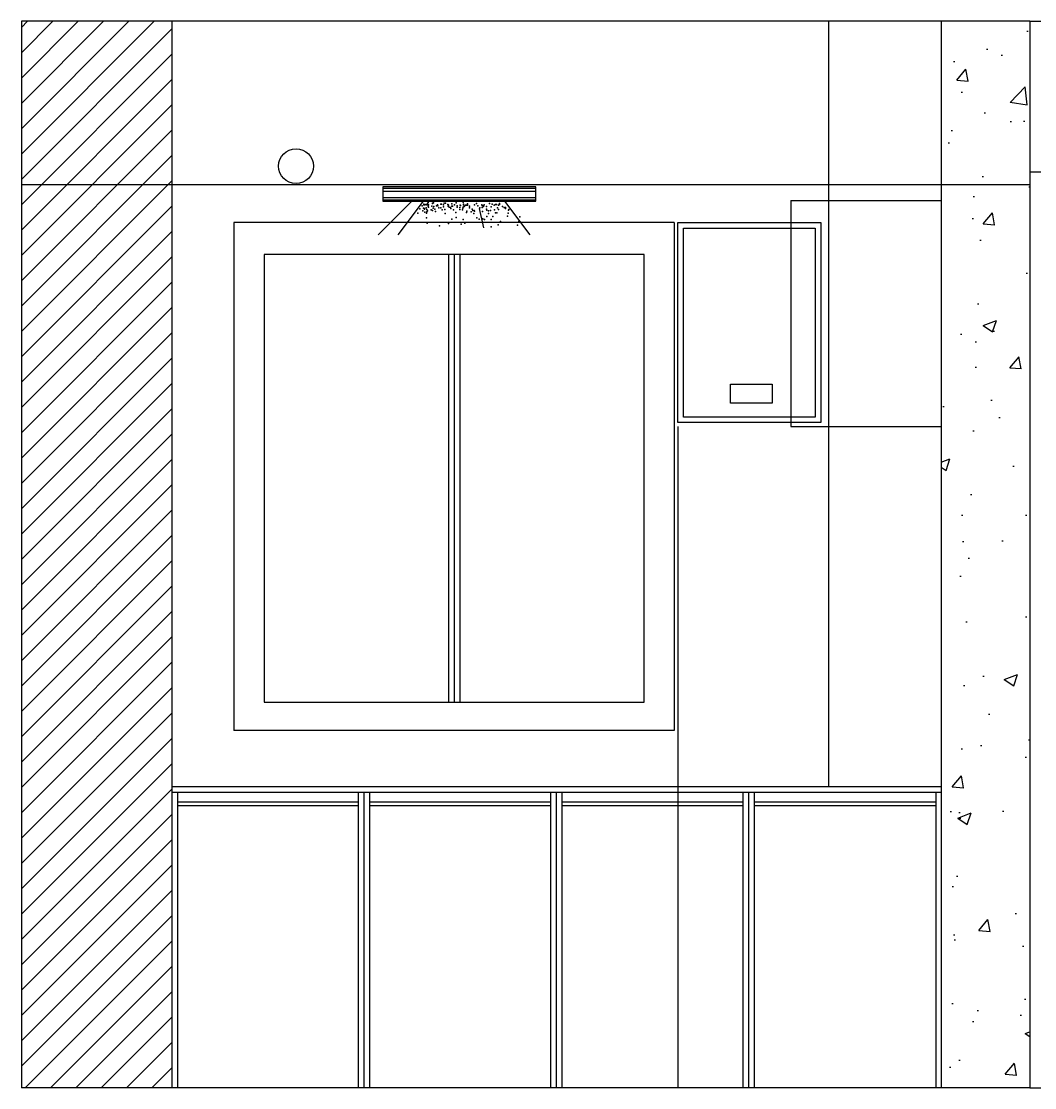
# Model space of a CAD drawing. Header units: millimetres. Extents: x -1666 to 220555, y -7114 to 28673.
# Drawn here: x 48314 to 51007, y 476 to 3311 of the extents above; entities that cross this region are included whole.
import ezdxf

# ---------------------------------------------------------------- set-up
doc = ezdxf.new("R2010")
doc.units = ezdxf.units.MM
doc.header["$LTSCALE"] = 80

# ---------------------------------------------------------------- blocks, each defined once
blk = doc.blocks.new('A$C7EF24B0E')
at = {"color": 4}
for p, q in [((419, 127), (12, 127)), ((12, 127), (12, 89)), ((419, 89), (419, 127)), ((12, 89), (419, 89))]:
    blk.add_line(p, q, dxfattribs=at)
at = {"color": 8}
for p, q in [((419, 122.4), (12, 122.4)), ((419, 114.5), (12, 114.5)), ((0, 0), (89, 89)), ((419, 97.6), (12, 97.6)), ((419, 92.2), (12, 92.2)), ((119.5, 89), (52, 0)), ((335.4, 89), (402.8, 0)), ((335.9, 88.4), (336.5, 89)), ((268.6, 69.8), (280.2, 18.6))]:
    blk.add_line(p, q, dxfattribs=at)
for p in [(132.5, 85.4), (225.5, 86.1), (105.3, 57.4), (110.6, 68.8), (116.7, 77.1), (118.2, 63.5), (120.4, 70.3), (121.2, 80.8), (121.2, 79.3), (122.7, 69.5), (122.7, 68), (123.5, 79.3), (124.2, 59.7), (126.5, 80.1), (127.3, 71), (128, 57.4), (128.8, 67.3), (129.5, 79.3), (129.5, 61.2), (131, 83.1), (131, 63.5), (132.5, 75.6), (133.3, 79.3), (133.3, 73.3), (140.9, 66.5), (142.4, 75.6), (143.9, 83.9), (143.9, 83.1), (143.9, 64.2), (146.2, 70.3), (146.9, 84.6), (147.7, 74.8), (150.7, 68), (152.2, 62), (154.5, 77.1), (157.5, 79.3), (158.2, 77.1), (161.3, 71), (166.6, 80.8), (166.6, 71.8), (168.1, 80.8), (170.3, 65.7), (173.4, 79.3), (173.4, 74), (175.6, 83.9), (177.1, 67.3), (178.7, 83.9), (184.7, 80.1), (185.5, 75.6), (187, 78.6), (188.5, 73.3), (192.3, 72.5), (193, 69.5), (196, 82.4), (196, 76.3), (197.6, 76.3), (199.8, 65.7), (202.8, 79.3), (202.8, 79.3), (206.6, 58.9), (207.4, 84.6), (209.7, 77.1), (209.7, 73.3), (216.5, 72.5), (216.5, 67.3), (218, 78.6), (218.7, 77.8), (224, 66.5), (224.8, 70.3), (225.5, 73.3), (226.3, 79.3), (227, 81.6), (228.6, 74.8), (229.3, 76.3), (232.3, 78.6), (234.6, 78.6), (234.6, 58.9), (235.4, 62.7), (236.9, 82.4), (236.9, 80.8), (236.9, 78.6), (242.2, 75.6), (242.9, 71.8), (246.7, 60.5), (249.7, 68), (251.2, 64.2), (255, 64.2), (255.8, 79.3), (255.8, 62.7), (261.1, 83.1), (264.8, 77.1), (270.1, 71.8), (275.4, 79.3), (276.2, 77.8), (276.2, 72.5), (276.9, 62), (280, 77.1), (280, 74.8), (281.5, 79.3), (287.5, 74.8), (287.5, 68), (288.3, 65), (292.8, 63.5), (295.8, 83.1), (298.1, 64.2), (300.4, 74), (302.6, 80.8), (307.9, 78.6), (308.7, 66.5), (311.7, 80.1), (311.7, 58.2), (314.7, 80.1), (315.5, 58.2), (317, 71), (319.3, 78.6), (319.3, 67.3), (322.3, 83.1), (322.3, 80.1), (330.6, 74.8), (334.4, 72.5), (338.2, 72.5), (338.2, 69.5), (345.7, 57.4), (346.5, 65), (347.2, 67.3), (128, 44.6), (130.3, 30.3), (177.9, 56.7), (187, 29.5), (196, 41.6), (207.4, 46.1), (225.5, 40.8), (230.1, 31), (254.3, 56.7), (261.8, 44.6), (268.6, 41.6), (275.4, 43.1), (278.4, 42.3), (282.2, 40.8), (288.3, 48.4), (292.8, 56.7), (300.4, 40.1), (304.9, 48.4), (324.6, 34.8), (343.5, 49.1), (373.7, 35.5), (376.7, 47.6), (162.8, 23.5), (220.2, 28), (300.4, 21.2), (318.5, 26.5), (369.9, 25.7)]:
    blk.add_point(p, dxfattribs=at)

msp = doc.modelspace()

# ---------------------------------------------------------------- hatches: boundary and pattern name
at = {"true_color": 0xcd2027}
h = msp.add_hatch(dxfattribs=at)
h.set_pattern_fill('ANSI31', color=242, scale=15)
h.set_pattern_definition([(45, (-45100.825, 265.94), (-33.67596, 33.67596), [])])
h.paths.add_polyline_path([(48714.175, 3310.94), (48314.175, 3310.94), (48314.175, 475.94), (48714.175, 475.94)])
h = msp.add_hatch(dxfattribs=at)
h.set_pattern_fill('AR-CONC', color=242, scale=2)
h.set_pattern_definition([(50, (-45100.83, 265.94), (364.3693, -31.8782), [38.1, -419.1]), (355, (-45100.83, 265.94), (-70.4868, 382.1137), [30.48, -335.2812]), (100.45144, (-45070.46, 263.3), (293.8825, 350.2355), [32.38, -356.1805]), (46.1842, (-45100.83, 367.54), (542.158, -84.0847), [57.15, -628.65]), (96.63556, (-45055.65, 360.53), (474.8083, 494.8522), [48.57, -534.2712]), (351.18415, (-45100.8, 367.54), (474.8083, 494.8522), [45.72, -502.9195]), (21, (-45050.03, 342.14), (303.2288, -204.5304), [38.1, -419.1]), (326, (-45050.03, 342.14), (123.604, 368.376), [30.48, -335.28]), (71.45144, (-45024.76, 325.1), (426.8328, 163.8455), [32.38, -356.1799]), (37.5, (-45100.83, 265.94), (6.1772, 169.11008), [0, -331.216, 0, -340.36, 0, -336.55]), (7.5, (-45100.83, 265.94), (133.63933, 200.36115), [0, -194.056, 0, -323.596, 0, -128.27]), (327.5, (-45214.11, 265.94), (271.18119, -11.45749), [0, -127, 0, -396.24, 0, -525.78]), (317.5, (-45264.9, 265.94), (296.25836, 50.853), [0, -165.1, 0, -263.144, 0, -373.38])])
h.paths.add_polyline_path([(50759.175, 475.94), (50994.175, 475.94), (50994.175, 3310.94), (50759.175, 3310.94)])

# ---------------------------------------------------------------- linework, layer by layer
at = {"color": 2, "true_color": 0xf1eb1f}
for p, q in [((50994.175, 3310.94), (48314.175, 3310.94)), ((50994.175, 2875.94), (48314.175, 2875.94)), ((50049.175, 2775.94), (48879.175, 2775.94)), ((50049.175, 1425.94), (48879.175, 1425.94)), ((50759.175, 1275.94), (48714.175, 1275.94)), ((50759.175, 1260.94), (48714.175, 1260.94)), ((50994.175, 475.94), (48314.175, 475.94))]:
    msp.add_line(p, q, dxfattribs=at)
at = {"color": 41, "true_color": 0xf4ee51}
for p, q in [((48314.175, 3310.94), (48314.175, 475.94)), ((48714.175, 3310.94), (48714.175, 475.94)), ((50459.175, 3310.94), (50459.175, 1275.94)), ((50759.175, 3310.94), (50759.175, 475.94)), ((50994.175, 3310.94), (50994.175, 475.94)), ((50994.175, 3310.94), (52694.175, 3310.94)), ((50994.175, 2910.94), (53694.175, 2910.94)), ((50359.175, 2834.509), (50359.175, 2233.94)), ((50359.175, 2834.509), (50759.175, 2834.509)), ((48879.175, 2775.94), (48879.175, 1425.94)), ((50049.175, 2775.94), (50049.175, 1425.94)), ((49449.175, 2690.94), (49449.175, 1500.94)), ((49464.175, 2690.94), (49464.175, 1500.94)), ((49479.175, 2690.94), (49479.175, 1500.94)), ((50059.175, 2233.94), (50059.175, 475.94)), ((50359.175, 2233.94), (50759.175, 2233.94)), ((48729.175, 1260.94), (48729.175, 475.94)), ((49210.425, 475.94), (49210.425, 1260.94)), ((49225.425, 475.94), (49225.425, 1260.94)), ((49240.425, 475.94), (49240.425, 1260.94)), ((49721.675, 475.94), (49721.675, 1260.94)), ((49736.675, 475.94), (49736.675, 1260.94)), ((49751.675, 475.94), (49751.675, 1260.94)), ((50232.925, 475.94), (50232.925, 1260.94)), ((50247.925, 475.94), (50247.925, 1260.94)), ((50262.925, 475.94), (50262.925, 1260.94)), ((50744.175, 1260.94), (50744.175, 475.94)), ((48729.175, 1235.94), (49210.425, 1235.94)), ((48729.175, 1225.94), (49210.425, 1225.94)), ((49240.425, 1235.94), (49721.675, 1235.94)), ((49240.425, 1225.94), (49721.675, 1225.94)), ((49751.675, 1235.94), (50232.925, 1235.94)), ((49751.675, 1225.94), (50232.925, 1225.94)), ((50262.925, 1235.94), (50744.175, 1235.94)), ((50262.925, 1225.94), (50744.175, 1225.94)), ((50994.175, 475.94), (52694.175, 475.94))]:
    msp.add_line(p, q, dxfattribs=at)
for points in [[(50059.175, 2775.94), (50439.175, 2775.94), (50439.175, 2243.94), (50059.175, 2243.94)], [(50074.175, 2760.94), (50424.175, 2760.94), (50424.175, 2258.94), (50074.175, 2258.94)], [(48959.175, 2690.94), (48959.175, 1500.94), (49969.175, 1500.94), (49969.175, 2690.94)], [(50199.175, 2345.94), (50309.175, 2345.94), (50309.175, 2295.94), (50199.175, 2295.94)]]:
    msp.add_lwpolyline(points, close=True, dxfattribs=at)
msp.add_circle((49044.175, 2925.94), 46.315, dxfattribs=at)

# ---------------------------------------------------------------- block references
msp.add_blockref('A$C7EF24B0E', (49262.606, 2743.655))

doc.saveas('drawing.dxf')
